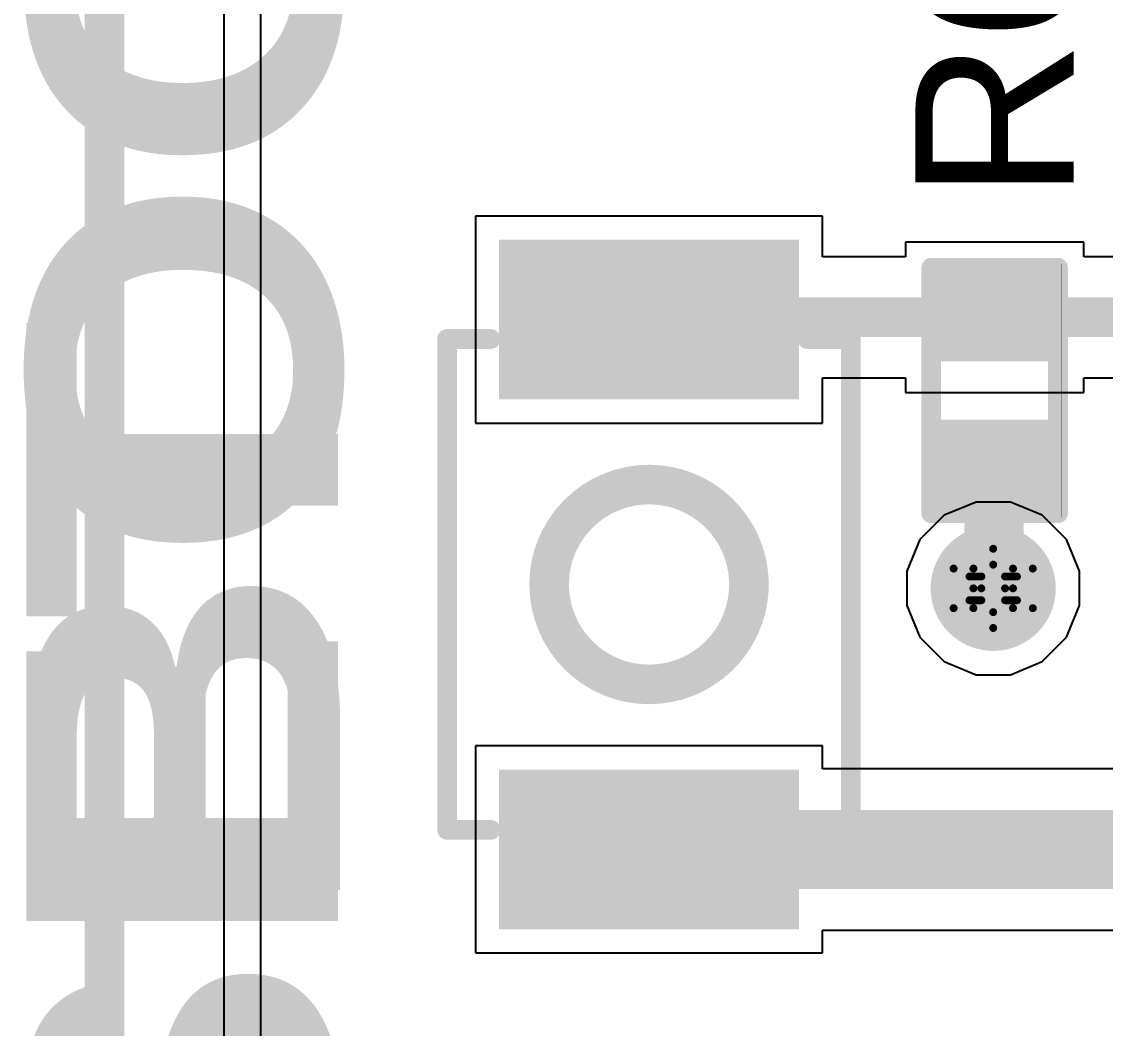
# Model space of a CAD drawing. Header units: inches. Extents: x -5 to 5328, y -4 to 5281.
# Drawn here: x -4.55 to 2.4, y 43.56 to 50.02 of the extents above; entities that cross this region are included whole.
import ezdxf

# ---------------------------------------------------------------- set-up
doc = ezdxf.new("R2010")
doc.units = ezdxf.units.IN
for name, color, linetype in [('Board Outline', 216, 'Continuous'), ('Bottom Layer', 5, 'Continuous'), ('Bottom Solder', 6, 'Continuous'), ('Drill Drawing', 1, 'Continuous'), ('Layer 1', 16, 'Continuous'), ('Layer 2', 76, 'Continuous'), ('Top Layer', 1, 'Continuous'), ('Top Overlay', 2, 'Continuous'), ('Top Paste', 8, 'Continuous'), ('Top Solder', 216, 'Continuous'), ('Via Holes', 16, 'Continuous')]:
    doc.layers.add(name, color=color, linetype=linetype)
doc.styles.add('Arial', font='', dxfattribs={"height": 0.2})
doc.styles.add('Arial Black_Bold', font='', dxfattribs={"height": 0.2})
doc.styles.get('Arial').set_extended_font_data('Arial')
doc.styles.get('Arial Black_Bold').set_extended_font_data('Arial Black', bold=True)

# ---------------------------------------------------------------- blocks, each defined once
blk = doc.blocks.new('B3U_1000P_19')
at = {"layer": 'Top Layer'}
for points in [[(-2.11, 0.86), (-1.29, 0.86), (-1.29, -0.86), (-2.11, -0.86)], [(1.29, 0.86), (2.11, 0.86), (2.11, -0.86), (1.29, -0.86)]]:
    blk.add_hatch(color=1, dxfattribs=at).paths.add_polyline_path(points)
at = {"layer": 'Top Paste'}
for points in [[(-2.11, 0.86), (-1.29, 0.86), (-1.29, -0.86), (-2.11, -0.86)], [(1.29, 0.86), (2.11, 0.86), (2.11, -0.86), (1.29, -0.86)]]:
    blk.add_hatch(color=8, dxfattribs=at).paths.add_polyline_path(points)
at = {"layer": 'Top Solder'}
for points in [[(-2.2116, 0.9616), (-1.1884, 0.9616), (-1.1884, -0.9616), (-2.2116, -0.9616)], [(1.1884, 0.9616), (2.2116, 0.9616), (2.2116, -0.9616), (1.1884, -0.9616)]]:
    blk.add_hatch(color=216, dxfattribs=at).paths.add_polyline_path(points)
at = {"layer": 'Top Overlay'}
for points in [[(-1.5748, 1.016, 0.127, 0.127, 0), (-1.5748, 1.2954, 0.127, 0.127, 0)], [(1.5748, 1.2954, 0.127, 0.127, 0), (-1.5748, 1.2954, 0.127, 0.127, 0)], [(1.5748, 1.016, 0.127, 0.127, 0), (1.5748, 1.2954, 0.127, 0.127, 0)], [(-1.5748, -1.2954, 0.127, 0.127, 0), (-1.5748, -1.016, 0.127, 0.127, 0)], [(1.5748, -1.2954, 0.127, 0.127, 0), (1.5748, -1.016, 0.127, 0.127, 0)], [(1.5748, -1.2954, 0.127, 0.127, 0), (-1.5748, -1.2954, 0.127, 0.127, 0)]]:
    blk.add_lwpolyline(points, format="xyseb", dxfattribs=at)
for points in [[(-1.6065, 1.2954, 0.0635, 0.0635, 1), (-1.5431, 1.2954, 0.0635, 0.0635, 1)], [(-1.6065, 1.2954, 0.0635, 0.0635, 1), (-1.5431, 1.2954, 0.0635, 0.0635, 1)], [(1.5431, 1.2954, 0.0635, 0.0635, 1), (1.6065, 1.2954, 0.0635, 0.0635, 1)], [(1.5431, 1.2954, 0.0635, 0.0635, 1), (1.6065, 1.2954, 0.0635, 0.0635, 1)], [(-1.6065, 1.016, 0.0635, 0.0635, 1), (-1.5431, 1.016, 0.0635, 0.0635, 1)], [(1.5431, 1.016, 0.0635, 0.0635, 1), (1.6066, 1.016, 0.0635, 0.0635, 1)], [(0.6411, 0, 0.254, 0.254, 1), (-0.6411, 0, 0.254, 0.254, 1)], [(-0.7046, 0, 0.127, 0.127, 1), (-0.5776, 0, 0.127, 0.127, 1)], [(0.5776, 0, 0.127, 0.127, 1), (0.7046, 0, 0.127, 0.127, 1)], [(-1.6065, -1.016, 0.0635, 0.0635, 1), (-1.5431, -1.016, 0.0635, 0.0635, 1)], [(1.5431, -1.016, 0.0635, 0.0635, 1), (1.6066, -1.016, 0.0635, 0.0635, 1)], [(-1.6065, -1.2954, 0.0635, 0.0635, 1), (-1.5431, -1.2954, 0.0635, 0.0635, 1)], [(-1.6065, -1.2954, 0.0635, 0.0635, 1), (-1.5431, -1.2954, 0.0635, 0.0635, 1)], [(1.5431, -1.2954, 0.0635, 0.0635, 1), (1.6065, -1.2954, 0.0635, 0.0635, 1)], [(1.5431, -1.2954, 0.0635, 0.0635, 1), (1.6065, -1.2954, 0.0635, 0.0635, 1)]]:
    blk.add_lwpolyline(points, format="xyseb", close=True, dxfattribs=at)
blk = doc.blocks.new('R___0402_37')
at = {"layer": 'Top Layer'}
for points in [[(-0.6985, -0.3175), (-0.6985, 0.3175), (-0.2413, 0.3175), (-0.2413, -0.3175)], [(0.2413, -0.3175), (0.2413, 0.3175), (0.6985, 0.3175), (0.6985, -0.3175)]]:
    blk.add_hatch(color=1, dxfattribs=at).paths.add_polyline_path(points)
at = {"layer": 'Top Paste'}
for points in [[(-0.6985, -0.3175), (-0.6985, 0.3175), (-0.2413, 0.3175), (-0.2413, -0.3175)], [(0.2413, -0.3175), (0.2413, 0.3175), (0.6985, 0.3175), (0.6985, -0.3175)]]:
    blk.add_hatch(color=8, dxfattribs=at).paths.add_polyline_path(points)
at = {"layer": 'Top Solder'}
for points in [[(-0.7535, -0.3725), (-0.7535, 0.3725), (-0.1863, 0.3725), (-0.1863, -0.3725)], [(0.1863, -0.3725), (0.1863, 0.3725), (0.7535, 0.3725), (0.7535, -0.3725)]]:
    blk.add_hatch(color=216, dxfattribs=at).paths.add_polyline_path(points)
at = {"layer": 'Top Overlay'}
for points in [[(-0.7874, 0.4064, 0.127, 0.127, 0), (-0.7874, -0.4064, 0.127, 0.127, 0)], [(-0.7874, 0.4064, 0.127, 0.127, 0), (0.7874, 0.4064, 0.127, 0.127, 0)], [(0.7874, 0.4064, 0.127, 0.127, 0), (0.7874, -0.4064, 0.127, 0.127, 0)], [(-0.7874, -0.4064, 0.127, 0.127, 0), (0.7874, -0.4064, 0.127, 0.127, 0)], [(-0.8128, -0.4318, 0.00323, 0.00323, 0), (0.8128, -0.4318, 0.00323, 0.00323, 0)]]:
    blk.add_lwpolyline(points, format="xyseb", dxfattribs=at)
for points in [[(-0.8191, 0.4064, 0.0635, 0.0635, 1), (-0.7556, 0.4064, 0.0635, 0.0635, 1)], [(-0.8191, 0.4064, 0.0635, 0.0635, 1), (-0.7556, 0.4064, 0.0635, 0.0635, 1)], [(0.7556, 0.4064, 0.0635, 0.0635, 1), (0.8191, 0.4064, 0.0635, 0.0635, 1)], [(0.7556, 0.4064, 0.0635, 0.0635, 1), (0.8191, 0.4064, 0.0635, 0.0635, 1)], [(-0.8191, -0.4064, 0.0635, 0.0635, 1), (-0.7556, -0.4064, 0.0635, 0.0635, 1)], [(-0.8191, -0.4064, 0.0635, 0.0635, 1), (-0.7556, -0.4064, 0.0635, 0.0635, 1)], [(0.7556, -0.4064, 0.0635, 0.0635, 1), (0.8191, -0.4064, 0.0635, 0.0635, 1)], [(0.7556, -0.4064, 0.0635, 0.0635, 1), (0.8191, -0.4064, 0.0635, 0.0635, 1)], [(-0.8136, -0.4318, 0.00161, 0.00161, 1), (-0.812, -0.4318, 0.00161, 0.00161, 1)], [(0.812, -0.4318, 0.00161, 0.00161, 1), (0.8136, -0.4318, 0.00161, 0.00161, 1)]]:
    blk.add_lwpolyline(points, format="xyseb", close=True, dxfattribs=at)

msp = doc.modelspace()

# ---------------------------------------------------------------- hatches: boundary and pattern name
at = {"layer": 'Bottom Layer'}
h = msp.add_hatch(color=5, dxfattribs=at)
edge = h.paths.add_edge_path()
edge.add_arc((1.6831, 46.3817), 0.3, 0, 360)
at = {"layer": 'Bottom Solder'}
h = msp.add_hatch(color=6, dxfattribs=at)
edge = h.paths.add_edge_path()
edge.add_arc((1.6831, 46.3817), 0.4016, 0, 360)
at = {"layer": 'Layer 1'}
h = msp.add_hatch(color=16, dxfattribs=at)
edge = h.paths.add_edge_path()
edge.add_arc((1.6831, 46.3817), 0.3, 0, 360)
at = {"layer": 'Layer 2'}
h = msp.add_hatch(color=76, dxfattribs=at)
edge = h.paths.add_edge_path()
edge.add_arc((1.6831, 46.3817), 0.3, 0, 360)
at = {"layer": 'Top Layer'}
h = msp.add_hatch(color=1, dxfattribs=at)
edge = h.paths.add_edge_path()
edge.add_arc((1.6831, 46.3817), 0.3, 0, 360)
at = {"layer": 'Top Solder'}
h = msp.add_hatch(color=216, dxfattribs=at)
edge = h.paths.add_edge_path()
edge.add_arc((1.6831, 46.3817), 0.4016, 0, 360)
at = {"layer": 'Via Holes'}
h = msp.add_hatch(color=7, dxfattribs=at)
edge = h.paths.add_edge_path()
edge.add_arc((1.6831, 46.3817), 0.15, 0, 360)

# ---------------------------------------------------------------- linework, layer by layer
at = {"layer": 'Board Outline'}
msp.add_lwpolyline([(-4.0187, -4, 0.254, 0.254, 0), (-4.0187, 106, 0.254, 0.254, 0)], format="xyseb", dxfattribs=at)
at = {"layer": 'Bottom Layer'}
msp.add_line((-3.2501, 2.5497), (-3.2501, 99.426), dxfattribs=at)
at = {"layer": 'Drill Drawing'}
for points in [[(1.5561, 46.5087, 0.0508, 0.0508, 0), (1.6831, 46.6357, 0.0508, 0.0508, 0)], [(1.6831, 46.6357, 0.0508, 0.0508, 0), (1.8101, 46.5087, 0.0508, 0.0508, 0)], [(1.4291, 46.5087, 0.0508, 0.0508, 0), (1.5561, 46.3817, 0.0508, 0.0508, 0)], [(1.4291, 46.5087, 0.0508, 0.0508, 0), (1.5561, 46.5087, 0.0508, 0.0508, 0)], [(1.6069, 46.4579, 0.0508, 0.0508, 0), (1.6831, 46.5341, 0.0508, 0.0508, 0)], [(1.6831, 46.5341, 0.0508, 0.0508, 0), (1.7593, 46.4579, 0.0508, 0.0508, 0)], [(1.8101, 46.5087, 0.0508, 0.0508, 0), (1.9371, 46.5087, 0.0508, 0.0508, 0)], [(1.8101, 46.3817, 0.0508, 0.0508, 0), (1.9371, 46.5087, 0.0508, 0.0508, 0)], [(1.5307, 46.4579, 0.0508, 0.0508, 0), (1.6069, 46.3817, 0.0508, 0.0508, 0)], [(1.5307, 46.4579, 0.0508, 0.0508, 0), (1.6069, 46.4579, 0.0508, 0.0508, 0)], [(1.7593, 46.4579, 0.0508, 0.0508, 0), (1.8355, 46.4579, 0.0508, 0.0508, 0)], [(1.7593, 46.3817, 0.0508, 0.0508, 0), (1.8355, 46.4579, 0.0508, 0.0508, 0)], [(1.4291, 46.2547, 0.0508, 0.0508, 0), (1.5561, 46.3817, 0.0508, 0.0508, 0)], [(1.5307, 46.3055, 0.0508, 0.0508, 0), (1.6069, 46.3817, 0.0508, 0.0508, 0)], [(1.7593, 46.3817, 0.0508, 0.0508, 0), (1.8355, 46.3055, 0.0508, 0.0508, 0)], [(1.8101, 46.3817, 0.0508, 0.0508, 0), (1.9371, 46.2547, 0.0508, 0.0508, 0)], [(1.5307, 46.3055, 0.0508, 0.0508, 0), (1.6069, 46.3055, 0.0508, 0.0508, 0)], [(1.6069, 46.3055, 0.0508, 0.0508, 0), (1.6831, 46.2293, 0.0508, 0.0508, 0)], [(1.6831, 46.2293, 0.0508, 0.0508, 0), (1.7593, 46.3055, 0.0508, 0.0508, 0)], [(1.7593, 46.3055, 0.0508, 0.0508, 0), (1.8355, 46.3055, 0.0508, 0.0508, 0)], [(1.4291, 46.2547, 0.0508, 0.0508, 0), (1.5561, 46.2547, 0.0508, 0.0508, 0)], [(1.5561, 46.2547, 0.0508, 0.0508, 0), (1.6831, 46.1277, 0.0508, 0.0508, 0)], [(1.6831, 46.1277, 0.0508, 0.0508, 0), (1.8101, 46.2547, 0.0508, 0.0508, 0)], [(1.8101, 46.2547, 0.0508, 0.0508, 0), (1.9371, 46.2547, 0.0508, 0.0508, 0)]]:
    msp.add_lwpolyline(points, format="xyseb", dxfattribs=at)
for points in [[(1.6704, 46.6357, 0.0254, 0.0254, 1), (1.6958, 46.6357, 0.0254, 0.0254, 1)], [(1.6704, 46.6357, 0.0254, 0.0254, 1), (1.6958, 46.6357, 0.0254, 0.0254, 1)], [(1.4164, 46.5087, 0.0254, 0.0254, 1), (1.4418, 46.5087, 0.0254, 0.0254, 1)], [(1.4164, 46.5087, 0.0254, 0.0254, 1), (1.4418, 46.5087, 0.0254, 0.0254, 1)], [(1.5434, 46.5087, 0.0254, 0.0254, 1), (1.5688, 46.5087, 0.0254, 0.0254, 1)], [(1.5434, 46.5087, 0.0254, 0.0254, 1), (1.5688, 46.5087, 0.0254, 0.0254, 1)], [(1.6704, 46.5341, 0.0254, 0.0254, 1), (1.6958, 46.5341, 0.0254, 0.0254, 1)], [(1.6704, 46.5341, 0.0254, 0.0254, 1), (1.6958, 46.5341, 0.0254, 0.0254, 1)], [(1.7974, 46.5087, 0.0254, 0.0254, 1), (1.8228, 46.5087, 0.0254, 0.0254, 1)], [(1.7974, 46.5087, 0.0254, 0.0254, 1), (1.8228, 46.5087, 0.0254, 0.0254, 1)], [(1.9244, 46.5087, 0.0254, 0.0254, 1), (1.9498, 46.5087, 0.0254, 0.0254, 1)], [(1.9244, 46.5087, 0.0254, 0.0254, 1), (1.9498, 46.5087, 0.0254, 0.0254, 1)], [(1.518, 46.4579, 0.0254, 0.0254, 1), (1.5434, 46.4579, 0.0254, 0.0254, 1)], [(1.518, 46.4579, 0.0254, 0.0254, 1), (1.5434, 46.4579, 0.0254, 0.0254, 1)], [(1.5942, 46.4579, 0.0254, 0.0254, 1), (1.6196, 46.4579, 0.0254, 0.0254, 1)], [(1.5942, 46.4579, 0.0254, 0.0254, 1), (1.6196, 46.4579, 0.0254, 0.0254, 1)], [(1.7466, 46.4579, 0.0254, 0.0254, 1), (1.772, 46.4579, 0.0254, 0.0254, 1)], [(1.7466, 46.4579, 0.0254, 0.0254, 1), (1.772, 46.4579, 0.0254, 0.0254, 1)], [(1.8228, 46.4579, 0.0254, 0.0254, 1), (1.8482, 46.4579, 0.0254, 0.0254, 1)], [(1.8228, 46.4579, 0.0254, 0.0254, 1), (1.8482, 46.4579, 0.0254, 0.0254, 1)], [(1.5434, 46.3817, 0.0254, 0.0254, 1), (1.5688, 46.3817, 0.0254, 0.0254, 1)], [(1.5434, 46.3817, 0.0254, 0.0254, 1), (1.5688, 46.3817, 0.0254, 0.0254, 1)], [(1.5942, 46.3817, 0.0254, 0.0254, 1), (1.6196, 46.3817, 0.0254, 0.0254, 1)], [(1.5942, 46.3817, 0.0254, 0.0254, 1), (1.6196, 46.3817, 0.0254, 0.0254, 1)], [(1.7466, 46.3817, 0.0254, 0.0254, 1), (1.772, 46.3817, 0.0254, 0.0254, 1)], [(1.7466, 46.3817, 0.0254, 0.0254, 1), (1.772, 46.3817, 0.0254, 0.0254, 1)], [(1.7974, 46.3817, 0.0254, 0.0254, 1), (1.8228, 46.3817, 0.0254, 0.0254, 1)], [(1.7974, 46.3817, 0.0254, 0.0254, 1), (1.8228, 46.3817, 0.0254, 0.0254, 1)], [(1.518, 46.3055, 0.0254, 0.0254, 1), (1.5434, 46.3055, 0.0254, 0.0254, 1)], [(1.518, 46.3055, 0.0254, 0.0254, 1), (1.5434, 46.3055, 0.0254, 0.0254, 1)], [(1.5942, 46.3055, 0.0254, 0.0254, 1), (1.6196, 46.3055, 0.0254, 0.0254, 1)], [(1.5942, 46.3055, 0.0254, 0.0254, 1), (1.6196, 46.3055, 0.0254, 0.0254, 1)], [(1.7466, 46.3055, 0.0254, 0.0254, 1), (1.772, 46.3055, 0.0254, 0.0254, 1)], [(1.7466, 46.3055, 0.0254, 0.0254, 1), (1.772, 46.3055, 0.0254, 0.0254, 1)], [(1.8228, 46.3055, 0.0254, 0.0254, 1), (1.8482, 46.3055, 0.0254, 0.0254, 1)], [(1.8228, 46.3055, 0.0254, 0.0254, 1), (1.8482, 46.3055, 0.0254, 0.0254, 1)], [(1.4164, 46.2547, 0.0254, 0.0254, 1), (1.4418, 46.2547, 0.0254, 0.0254, 1)], [(1.4164, 46.2547, 0.0254, 0.0254, 1), (1.4418, 46.2547, 0.0254, 0.0254, 1)], [(1.5434, 46.2547, 0.0254, 0.0254, 1), (1.5688, 46.2547, 0.0254, 0.0254, 1)], [(1.5434, 46.2547, 0.0254, 0.0254, 1), (1.5688, 46.2547, 0.0254, 0.0254, 1)], [(1.6704, 46.2293, 0.0254, 0.0254, 1), (1.6958, 46.2293, 0.0254, 0.0254, 1)], [(1.6704, 46.2293, 0.0254, 0.0254, 1), (1.6958, 46.2293, 0.0254, 0.0254, 1)], [(1.7974, 46.2547, 0.0254, 0.0254, 1), (1.8228, 46.2547, 0.0254, 0.0254, 1)], [(1.7974, 46.2547, 0.0254, 0.0254, 1), (1.8228, 46.2547, 0.0254, 0.0254, 1)], [(1.9244, 46.2547, 0.0254, 0.0254, 1), (1.9498, 46.2547, 0.0254, 0.0254, 1)], [(1.9244, 46.2547, 0.0254, 0.0254, 1), (1.9498, 46.2547, 0.0254, 0.0254, 1)], [(1.6704, 46.1277, 0.0254, 0.0254, 1), (1.6958, 46.1277, 0.0254, 0.0254, 1)], [(1.6704, 46.1277, 0.0254, 0.0254, 1), (1.6958, 46.1277, 0.0254, 0.0254, 1)]]:
    msp.add_lwpolyline(points, format="xyseb", close=True, dxfattribs=at)
at = {"layer": 'Layer 1'}
msp.add_line((-3.2501, 2.5497), (-3.2501, 99.426), dxfattribs=at)
at = {"layer": 'Layer 2'}
for p, q in [((-3.0151, 2.8232), (-3.0151, 99.1581)), ((1.5729, 46.9357), (1.3693, 46.8514)), ((1.7933, 46.9357), (1.5729, 46.9357)), ((1.9969, 46.8514), (1.7933, 46.9357)), ((1.3693, 46.8514), (1.2134, 46.6955)), ((2.1528, 46.6955), (1.9969, 46.8514)), ((1.2134, 46.6955), (1.1291, 46.4919)), ((2.2371, 46.4919), (2.1528, 46.6955)), ((1.1291, 46.4919), (1.1291, 46.2715)), ((2.2371, 46.2715), (2.2371, 46.4919)), ((1.1291, 46.2715), (1.2134, 46.0679)), ((2.1528, 46.0679), (2.2371, 46.2715)), ((1.2134, 46.0679), (1.3693, 45.9121)), ((1.9969, 45.9121), (2.1528, 46.0679)), ((1.3693, 45.9121), (1.5729, 45.8277)), ((1.7933, 45.8277), (1.9969, 45.9121)), ((1.5729, 45.8277), (1.7933, 45.8277))]:
    msp.add_line(p, q, dxfattribs=at)
at = {"layer": 'Top Layer'}
for p, q in [((-3.2501, 2.5497), (-3.2501, 99.426)), ((0.5889, 48.7706), (-1.6391, 48.7706)), ((-1.6391, 48.7706), (-1.6391, 47.4426)), ((0.5889, 48.5096), (0.5889, 48.7706)), ((2.2636, 48.6037), (1.1206, 48.6037)), ((1.1206, 48.6037), (1.1206, 48.5096)), ((2.2636, 48.5096), (2.2636, 48.6037)), ((1.1206, 48.5096), (0.5889, 48.5096)), ((7.225, 48.5096), (2.2636, 48.5096)), ((0.5889, 47.4426), (0.5889, 47.7327)), ((0.5889, 47.7327), (1.1206, 47.7327)), ((1.1206, 47.7327), (1.1206, 47.6385)), ((2.2636, 47.6385), (2.2636, 47.7327)), ((2.2636, 47.7327), (7.2845, 47.7327)), ((1.1206, 47.6385), (2.2636, 47.6385)), ((-1.6391, 47.4426), (0.5889, 47.4426)), ((0.5889, 45.3706), (-1.6391, 45.3706)), ((-1.6391, 45.3706), (-1.6391, 44.0426)), ((0.5889, 45.2246), (0.5889, 45.3706)), ((2.6243, 45.2246), (0.5889, 45.2246)), ((0.5889, 44.0426), (0.5889, 44.1887)), ((0.5889, 44.1887), (2.8389, 44.1887)), ((-1.6391, 44.0426), (0.5889, 44.0426))]:
    msp.add_line(p, q, dxfattribs=at)
for points in [[(-0.5251, 48.1211, 0.254, 0.254, 0), (1.6921, 48.1211, 0.254, 0.254, 0)], [(1.6921, 48.1211, 0.254, 0.254, 0), (7.4454, 48.1211, 0.254, 0.254, 0)], [(1.6876, 47.1768, 0.381, 0.381, 0), (1.6921, 47.1813, 0.381, 0.381, 0)], [(1.6876, 46.3862, 0.381, 0.381, 0), (1.6876, 47.1768, 0.381, 0.381, 0)], [(1.6831, 46.3817, 0.381, 0.381, 0), (1.6876, 46.3862, 0.381, 0.381, 0)], [(-0.5251, 44.7066, 0.508, 0.508, 0), (2.8389, 44.7066, 0.508, 0.508, 0)], [(-0.5251, 44.7066, 0.508, 0.508, 0), (-0.5045, 44.686, 0.508, 0.508, 0)]]:
    msp.add_lwpolyline(points, format="xyseb", dxfattribs=at)
for points in [[(-0.5886, 48.1211, 0.127, 0.127, 1), (-0.4616, 48.1211, 0.127, 0.127, 1)], [(1.6286, 48.1211, 0.127, 0.127, 1), (1.7556, 48.1211, 0.127, 0.127, 1)], [(1.6286, 48.1211, 0.127, 0.127, 1), (1.7556, 48.1211, 0.127, 0.127, 1)], [(1.5923, 47.1768, 0.1905, 0.1905, 1), (1.7828, 47.1768, 0.1905, 0.1905, 1)], [(1.5923, 47.1768, 0.1905, 0.1905, 1), (1.7828, 47.1768, 0.1905, 0.1905, 1)], [(1.5968, 47.1813, 0.1905, 0.1905, 1), (1.7873, 47.1813, 0.1905, 0.1905, 1)], [(1.5878, 46.3817, 0.1905, 0.1905, 1), (1.7783, 46.3817, 0.1905, 0.1905, 1)], [(1.5923, 46.3862, 0.1905, 0.1905, 1), (1.7828, 46.3862, 0.1905, 0.1905, 1)], [(1.5923, 46.3862, 0.1905, 0.1905, 1), (1.7828, 46.3862, 0.1905, 0.1905, 1)], [(-0.6521, 44.7066, 0.254, 0.254, 1), (-0.3981, 44.7066, 0.254, 0.254, 1)], [(-0.6521, 44.7066, 0.254, 0.254, 1), (-0.3981, 44.7066, 0.254, 0.254, 1)], [(-0.6315, 44.686, 0.254, 0.254, 1), (-0.3775, 44.686, 0.254, 0.254, 1)]]:
    msp.add_lwpolyline(points, format="xyseb", close=True, dxfattribs=at)

# ---------------------------------------------------------------- block references
for name, p, rotation in [('B3U_1000P_19', (-0.5251, 46.4066), 270), ('R___0402_37', (1.6921, 47.6512), 90)]:
    msp.add_blockref(name, p, dxfattribs=dict(rotation=rotation))

# ---------------------------------------------------------------- texts
at = {"layer": 'Top Overlay'}
for s, height, style, p in [('BOOT', 2, 'Arial Black_Bold', (-2.5078, 44.2329)), ('R64', 1.016, 'Arial', (2.1998, 48.8711)), ('RESET', 2, 'Arial Black_Bold', (-2.5205, 37.4583))]:
    msp.add_text(s, height=height, rotation=90, dxfattribs=dict(at, style=style)).set_placement(p)

doc.saveas('drawing.dxf')
